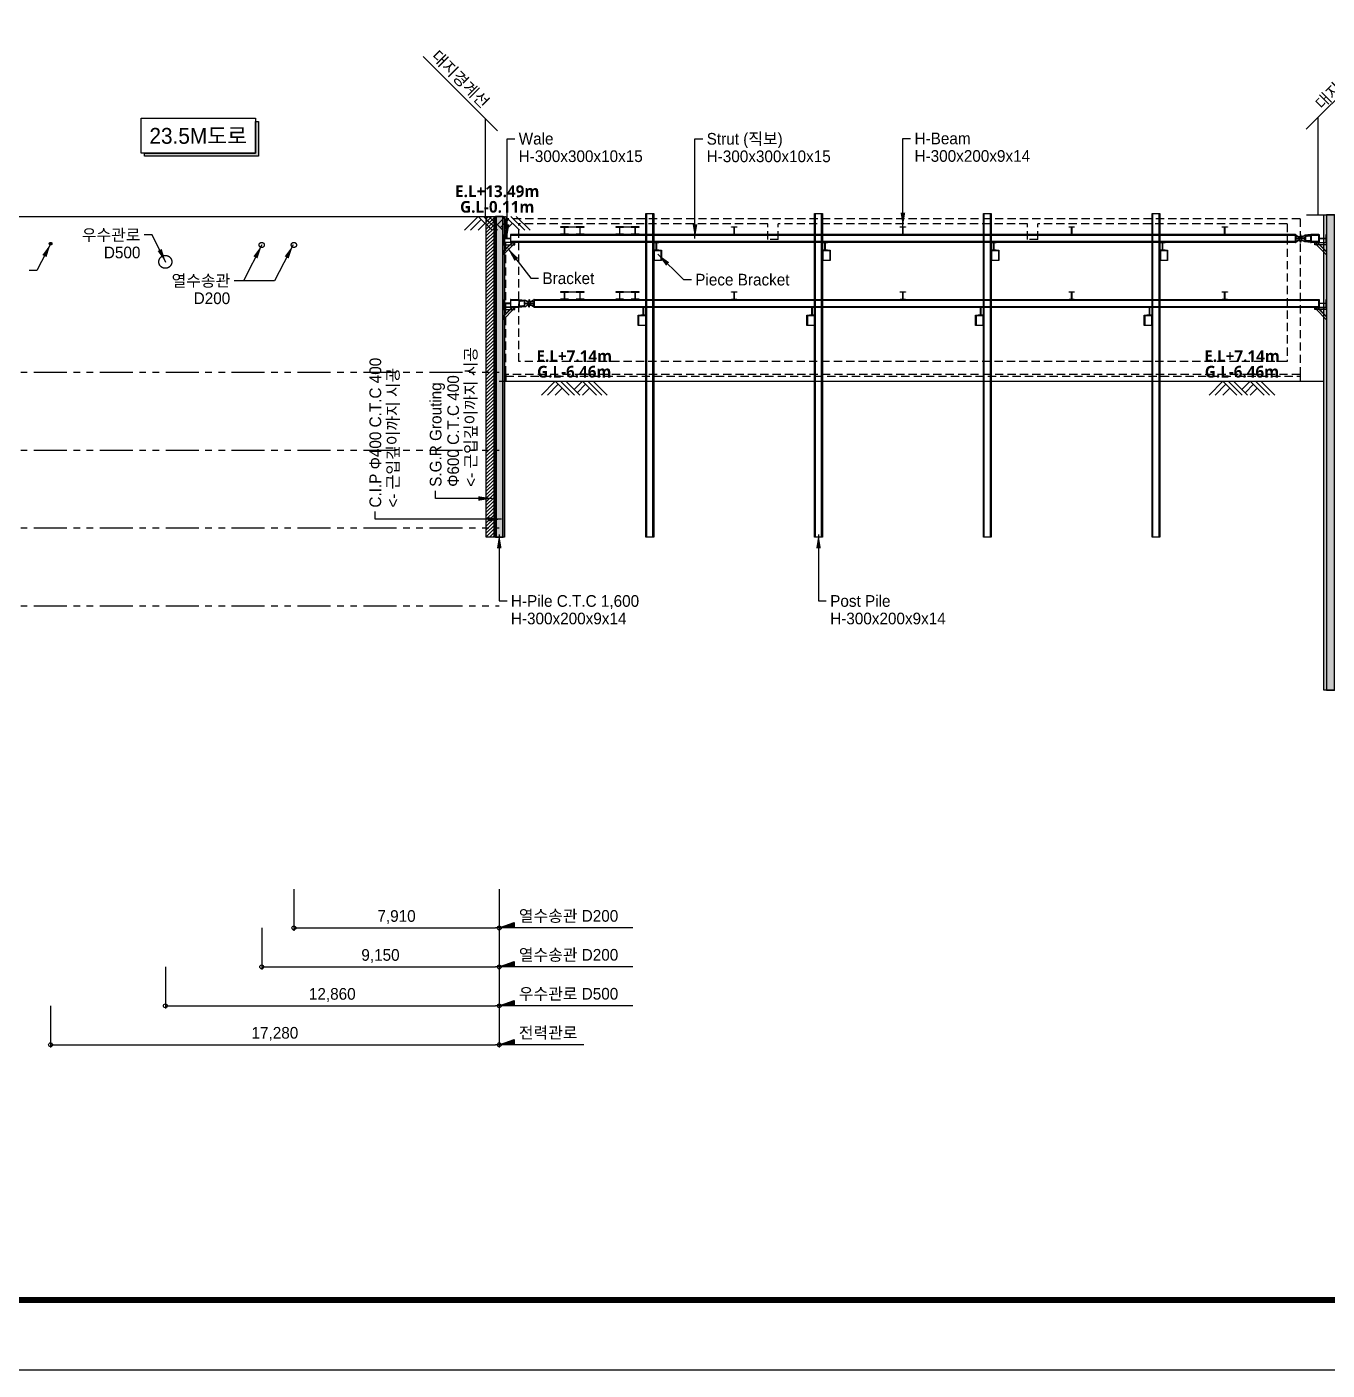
# Model space of a CAD drawing. Header units: millimetres. Extents: x 1073475 to 2890243, y -1340830 to -367733.
# Drawn here: x 2114618 to 2164710, y -456833 to -405093 of the extents above; entities that cross this region are included whole.
import ezdxf
from ezdxf.enums import TextEntityAlignment as Align
from ezdxf.xclip import XClip

# ---------------------------------------------------------------- set-up
doc = ezdxf.new("R2010")
doc.units = ezdxf.units.MM
doc.header["$LTSCALE"] = 50
doc.header["$XCLIPFRAME"] = 2
doc.header["$PDMODE"] = 3
doc.header["$PDSIZE"] = 100
doc.linetypes.add('HIDDEN', pattern=[9.525, 6.35, -3.175])
doc.linetypes.add('PHANTOM', pattern=[63.5, 31.75, -6.35, 6.35, -6.35, 6.35, -6.35])
doc.layers.get('Defpoints').update_dxf_attribs({"color": 151})
for name, color, linetype in [('1', 1, 'Continuous'), ('11', 11, 'Continuous'), ('ANGLE', 1, 'Continuous'), ('C-DIM', 7, 'Continuous'), ('CIP', 1, 'Continuous'), ('H-BEAM', 5, 'Continuous'), ('H-BEAM-상부', 173, 'Continuous'), ('LW-소공', 8, 'Continuous'), ('PIECE BRACKET', 1, 'Continuous'), ('PILE', 3, 'Continuous'), ('POST PILE', 6, 'Continuous'), ('POST PILE-1', 4, 'Continuous'), ('SITE', 7, 'PHANTOM'), ('STRUT', 3, 'Continuous'), ('TEX', 3, 'Continuous'), ('TEXT', 3, 'Continuous'), ('WALE-1', 3, 'Continuous'), ('건축', 233, 'HIDDEN'), ('대지경계선', 6, 'PHANTOM'), ('유압JACK', 2, 'Continuous'), ('주상도0', 222, 'Continuous'), ('현황', 9, 'Continuous')]:
    doc.layers.add(name, color=color, linetype=linetype)
doc.styles.add('$0$돋움', font='')
doc.styles.add('RXHG', font='arial.ttf')
doc.styles.add('돋움', font='')
doc.styles.add('맑은고딕', font='malgunbd.ttf')
doc.styles.get('$0$돋움').set_extended_font_data('Dotum')
doc.styles.get('돋움').set_extended_font_data('Dotum')
doc.dimstyles.new('SAM-200-지시선', dxfattribs={"dimscale": 0.1, "dimtxt": 300, "dimasz": 360, "dimexe": 70, "dimexo": 0, "dimgap": 100, "dimtad": 1, "dimdec": 0, "dimzin": 0, "dimdsep": 46, "dimlunit": 6, "dimtxsty": '돋움', "dimcen": 100, "dimclrd": 1, "dimclre": 1, "dimclrt": 256, "dimadec": 0, "dimazin": 0, "dimtfac": 1, "dimtdec": 0, "dimtix": 1, "dimtmove": 2, "dimatfit": 3, "dimfxl": 70, "dimtolj": 1, "dimtzin": 0, "dimlwd": -1, "dimlwe": -1, "dimarcsym": 0})
doc.dimstyles.new('SAM-300', dxfattribs={"dimscale": 1.5, "dimtxt": 300, "dimasz": 100, "dimexe": 70, "dimexo": 0, "dimgap": 100, "dimtad": 1, "dimdec": 0, "dimzin": 0, "dimdsep": 46, "dimlunit": 6, "dimtxsty": '돋움', "dimblk": 'ORIGIN', "dimcen": 100, "dimclrd": 1, "dimclre": 1, "dimclrt": 7, "dimadec": 0, "dimazin": 0, "dimtfac": 1, "dimtdec": 0, "dimtix": 1, "dimtmove": 2, "dimatfit": 3, "dimfxl": 70, "dimtolj": 1, "dimtzin": 0, "dimlwd": -1, "dimlwe": -1, "dimarcsym": 0})

# ---------------------------------------------------------------- blocks, each defined once
blk = doc.blocks.new('dbox')
at = {"layer": '11'}
blk.add_line((81088, 1800), (4288, 1800), dxfattribs=at)
at = {"layer": '11', "const_width": 150}
blk.add_lwpolyline([(81088, 1800), (4288, 1800), (4288, 57600), (81088, 57600)], close=True, dxfattribs=at)
at = {"layer": 'TEXT', "color": 7}
blk.add_line((84100, 0), (0, 0), dxfattribs=at)
at = {"layer": 'TEX', "color": 6, "linetype": 'Continuous', "style": 'RXHG', "width": 1}
for tag, p in [('일자', (76628, 15972)), ('축척', (76628, 13925)), ('설계번호', (76684, 12170))]:
    blk.add_attdef(tag, p, '', height=300, dxfattribs=at)
at = {"layer": 'TEX', "color": 7, "linetype": 'Continuous', "style": 'RXHG', "width": 1}
blk.add_attdef('파일명', (81840, 4453), '', height=300, rotation=90, dxfattribs=at)
at = {"layer": 'TEX', "linetype": 'Continuous', "style": 'RXHG', "width": 1}
for tag, p in [('도면명-1', (77799, 3389)), ('도면명-2', (77799, 2662))]:
    blk.add_attdef(tag, text='', height=400, dxfattribs=at).set_placement(p, align=Align.CENTER)
blk = doc.blocks.new('A$C62E05D53')
at = {"layer": '1'}
for p, q in [((-273, 0), (-628, -356)), ((84, -356), (-273, 0)), ((221, -356), (-137, 0)), ((357, -356), (0, 0)), ((429, 0), (215, -215)), ((787, -356), (429, 0)), ((923, -356), (566, 0)), ((1060, -356), (703, 0)), ((-195, -78), (-472, -356)), ((-97, -175), (-277, -356)), ((508, -78), (294, -293)), ((605, -175), (425, -356))]:
    blk.add_line(p, q, dxfattribs=at)
blk = doc.blocks.new('B-B')
at = {"layer": '건축'}
for p, q in [((-15300, 260), (-15300, 6260)), ((15300, 6260), (-15300, 6260)), ((15300, 6260), (15300, 260)), ((-14800, 760), (-14800, 6060)), ((-5200, 6060), (-14800, 6060)), ((-5200, 5460), (-5200, 6060)), ((4800, 6060), (-4800, 6060)), ((-4800, 5460), (-4800, 6060)), ((4800, 5460), (4800, 6060)), ((14800, 6060), (5200, 6060)), ((5200, 5460), (5200, 6060)), ((14800, 6060), (14800, 760)), ((-4800, 5460), (-5200, 5460)), ((5200, 5460), (4800, 5460)), ((14800, 760), (-14800, 760)), ((-15300, 260), (-15300, 0)), ((15300, 260), (-15300, 260)), ((-15300, 200), (15300, 200)), ((-15300, 0), (15300, 0)), ((15300, 260), (15300, 0))]:
    blk.add_line(p, q, dxfattribs=at)
blk = doc.blocks.new('A$C26452653')
at = {"layer": '유압JACK'}
for p, q in [((0, 600), (0, 587)), ((0, 600), (300, 600)), ((300, 600), (0, 600)), ((5, 582), (62, 582)), ((5, 582), (150, 582)), ((5, 582), (125, 582)), ((9, 582), (82, 471)), ((83, 450), (77, 568)), ((295, 582), (139, 582)), ((142, 479), (140, 567)), ((158, 479), (160, 567)), ((295, 582), (175, 582)), ((217, 450), (223, 568)), ((291, 582), (218, 471)), ((295, 582), (238, 582)), ((300, 600), (300, 587)), ((0, 13), (26, 234)), ((0, 13), (0, 0)), ((0, 0), (300, 0)), ((5, 18), (25, 18)), ((17, 413), (64, 417)), ((17, 393), (64, 389)), ((40, 33), (40, 244)), ((77, 363), (54, 296)), ((56, 21), (56, 199)), ((56, 168), (60, 168)), ((56, 153), (60, 153)), ((56, 63), (60, 63)), ((56, 48), (60, 48)), ((70, 311), (57, 299)), ((59, 18), (241, 18)), ((60, 168), (60, 153)), ((60, 48), (60, 63)), ((77, 434), (77, 432)), ((77, 432), (77, 372)), ((77, 374), (77, 372)), ((77, 373), (77, 372)), ((133, 368), (77, 368)), ((77, 368), (77, 327)), ((150, 438), (81, 438)), ((150, 368), (81, 368)), ((150, 444), (89, 444)), ((92, 226), (92, 221)), ((92, 226), (207, 226)), ((92, 221), (207, 221)), ((95, 444), (95, 438)), ((95, 444), (205, 444)), ((95, 438), (205, 438)), ((98, 444), (98, 438)), ((98, 234), (98, 226)), ((98, 226), (197, 226)), ((101, 235), (101, 226)), ((102, 226), (102, 221)), ((103, 226), (103, 221)), ((103, 221), (195, 221)), ((103, 218), (103, 213)), ((103, 218), (195, 218)), ((103, 213), (197, 213)), ((105, 221), (105, 218)), ((133, 368), (222, 368)), ((141, 247), (141, 360)), ((141, 341), (159, 341)), ((141, 259), (159, 259)), ((150, 444), (211, 444)), ((150, 438), (218, 438)), ((150, 368), (218, 368)), ((159, 247), (159, 360)), ((195, 221), (197, 221)), ((195, 221), (195, 218)), ((195, 218), (197, 218)), ((197, 226), (197, 221)), ((197, 226), (197, 221)), ((197, 226), (197, 221)), ((197, 226), (202, 226)), ((197, 218), (197, 213)), ((199, 235), (199, 226)), ((202, 444), (202, 438)), ((202, 234), (202, 226)), ((205, 444), (205, 438)), ((207, 226), (207, 221)), ((222, 434), (222, 432)), ((222, 432), (222, 372)), ((222, 374), (222, 372)), ((222, 373), (222, 372)), ((222, 368), (222, 327)), ((222, 363), (246, 296)), ((230, 311), (243, 299)), ((282, 413), (236, 417)), ((282, 393), (236, 389)), ((240, 168), (240, 153)), ((244, 168), (240, 168)), ((244, 153), (240, 153)), ((244, 63), (240, 63)), ((240, 48), (240, 63)), ((244, 48), (240, 48)), ((244, 21), (244, 199)), ((260, 33), (260, 244)), ((300, 13), (274, 234)), ((295, 18), (275, 18)), ((300, 13), (300, 0))]:
    blk.add_line(p, q, dxfattribs=at)
for centre, radius, start, end in [((5, 587), 5, 180, 270), ((62, 567), 15, 3, 90), ((125, 567), 15, 1.2674, 90), ((175, 567), 15, 90, 178.7326), ((238, 567), 15, 90, 177), ((295, 587), 5, 270, 0), ((5, 13), 5, 90, 180), ((17, 403), 10, 90, 270), ((25, 33), 15, 270, 0), ((135, 221), 110, 135, 172.9969), ((150, 236), 110, 135.3602, 180), ((81, 199), 25, 119.7623, 180), ((59, 21), 3, 180, 270), ((62, 432), 15, 274.7636, 0), ((62, 374), 15, 0, 85.2364), ((150, 79), 164, 90, 119.7623), ((57, 327), 20, 315.3602, 0), ((81, 434), 4, 90, 180), ((81, 372), 4, 180, 270), ((89, 450), 6, 183, 270), ((132, 479), 10, 270, 1.2674), ((133, 360), 7.5, 0, 90), ((150, 403), 15, 90, 270), ((136, 247), 5, 274.7518, 0), ((150, 403), 10, 90, 270), ((150, 403), 15, 270, 90), ((150, 403), 10, 270, 90), ((150, 79), 164, 60.2377, 90), ((168, 479), 10, 178.7326, 270), ((166, 360), 7.5, 90, 180), ((164, 247), 5, 180, 265.2482), ((211, 450), 6, 270, 357), ((218, 434), 4, 0, 90), ((218, 372), 4, 270, 0), ((237, 432), 15, 180, 265.2364), ((237, 374), 15, 94.7636, 180), ((242, 327), 20, 180, 224.6398), ((150, 236), 110, 0, 44.6398), ((219, 199), 25, 0, 60.2377), ((241, 21), 3, 270, 0), ((165, 221), 110, 7.0031, 45), ((275, 33), 15, 180, 270), ((282, 403), 10, 270, 90), ((295, 13), 5, 0, 90)]:
    blk.add_arc(centre, radius, start, end, dxfattribs=at)
blk = doc.blocks.new('A$C52A661DD')
at = {"layer": 'ANGLE'}
for p, q in [((-450, -10), (0, -10)), ((-361, -7), (0, -368))]:
    blk.add_line(p, q, dxfattribs=at)
for points in [[(-450, 0), (0, 0), (0, -90), (-450, -90)], [(-354, 0), (0, -354), (0, -481), (-417, -64)]]:
    blk.add_lwpolyline(points, close=True, dxfattribs=at)
blk = doc.blocks.new('12121212')
at = {"layer": 'Defpoints', "ltscale": 0.2}
for p, q in [((-150, 0), (150, 0)), ((-150, -300), (150, -300))]:
    blk.add_line(p, q, dxfattribs=at)
at = {"layer": 'STRUT'}
for points in [[(-450, 0), (-450, -15), (-325, -15, -0.414214), (-305, -35), (-305, -265, -0.414214), (-325, -285), (-450, -285), (-450, -300), (-150, -300), (-150, -285), (-275, -285, -0.414214), (-295, -265), (-295, -35, -0.414214), (-275, -15), (-150, -15), (-150, 0)], [(150, 0), (150, -15), (275, -15, -0.414214), (295, -35), (295, -265, -0.414214), (275, -285), (150, -285), (150, -300), (450, -300), (450, -285), (325, -285, -0.414214), (305, -265), (305, -35, -0.414214), (325, -15), (450, -15), (450, 0)]]:
    blk.add_lwpolyline(points, format="xyb", close=True, dxfattribs=at)
blk = doc.blocks.new('A$C434C2950')
at = {"layer": 'PIECE BRACKET'}
for p, q in [((0, -14), (300, -14)), ((20, -14), (20, -400)), ((280, -14), (280, -400))]:
    blk.add_line(p, q, dxfattribs=at)
blk.add_lwpolyline([(0, 0), (300, 0), (300, -400), (0, -400)], close=True, dxfattribs=at)
blk = doc.blocks.new('_Origin')
at = {"color": 0, "linetype": 'ByBlock', "lineweight": -2}
blk.add_line((0, 0), (-1, 0), dxfattribs=at)
blk.add_circle((0, 0), 0.5, dxfattribs=at)
blk = doc.blocks.new('*D194')
at = {"layer": 'C-DIM', "color": 1, "transparency": 16777216}
for p, q in [((2124905, -438301), (2124905, -439906)), ((2132816, -438301), (2132816, -439906)), ((2125055, -439801), (2132666, -439801))]:
    blk.add_line(p, q, dxfattribs=at)
at = {"layer": 'Defpoints', "color": 0, "transparency": 16777216}
for p in [(2124905, -438301), (2132816, -438301), (2132816, -439801)]:
    blk.add_point(p, dxfattribs=at)
at = {"layer": 'C-DIM', "color": 1, "transparency": 16777216, "xscale": 150, "yscale": 150, "zscale": 150, "rotation": 180}
blk.add_blockref('_Origin', (2124905, -439801), dxfattribs=at)
at = {"layer": 'C-DIM', "color": 1, "transparency": 16777216, "xscale": 150, "yscale": 150, "zscale": 150}
blk.add_blockref('_Origin', (2132816, -439801), dxfattribs=at)
at = {"layer": 'C-DIM', "color": 7, "transparency": 16777216, "insert": (2128860, -439382), "char_height": 450, "attachment_point": 5, "style": '돋움'}
blk.add_mtext('\\A1;7,910', dxfattribs=at)
blk = doc.blocks.new('*D195')
at = {"layer": 'C-DIM', "color": 1, "transparency": 16777216}
for p, q in [((2123666, -439801), (2123666, -441406)), ((2132816, -439801), (2132816, -441406)), ((2123816, -441301), (2132666, -441301))]:
    blk.add_line(p, q, dxfattribs=at)
at = {"layer": 'Defpoints', "color": 0, "transparency": 16777216}
for p in [(2123666, -439801), (2132816, -439801), (2132816, -441301)]:
    blk.add_point(p, dxfattribs=at)
at = {"layer": 'C-DIM', "color": 1, "transparency": 16777216, "xscale": 150, "yscale": 150, "zscale": 150, "rotation": 180}
blk.add_blockref('_Origin', (2123666, -441301), dxfattribs=at)
at = {"layer": 'C-DIM', "color": 1, "transparency": 16777216, "xscale": 150, "yscale": 150, "zscale": 150}
blk.add_blockref('_Origin', (2132816, -441301), dxfattribs=at)
at = {"layer": 'C-DIM', "color": 7, "transparency": 16777216, "insert": (2128241, -440882), "char_height": 450, "attachment_point": 5, "style": '돋움'}
blk.add_mtext('\\A1;9,150', dxfattribs=at)
blk = doc.blocks.new('*D196')
at = {"layer": 'C-DIM', "color": 1, "transparency": 16777216}
for p, q in [((2119953, -441301), (2119953, -442906)), ((2132816, -441301), (2132816, -442906)), ((2120103, -442801), (2132666, -442801))]:
    blk.add_line(p, q, dxfattribs=at)
at = {"layer": 'Defpoints', "color": 0, "transparency": 16777216}
for p in [(2119953, -441301), (2132816, -441301), (2132816, -442801)]:
    blk.add_point(p, dxfattribs=at)
at = {"layer": 'C-DIM', "color": 1, "transparency": 16777216, "xscale": 150, "yscale": 150, "zscale": 150, "rotation": 180}
blk.add_blockref('_Origin', (2119953, -442801), dxfattribs=at)
at = {"layer": 'C-DIM', "color": 1, "transparency": 16777216, "xscale": 150, "yscale": 150, "zscale": 150}
blk.add_blockref('_Origin', (2132816, -442801), dxfattribs=at)
at = {"layer": 'C-DIM', "color": 7, "transparency": 16777216, "insert": (2126384, -442382), "char_height": 450, "attachment_point": 5, "style": '돋움'}
blk.add_mtext('\\A1;12,860', dxfattribs=at)
blk = doc.blocks.new('*D197')
at = {"layer": 'C-DIM', "color": 1, "transparency": 16777216}
for p, q in [((2115532, -442801), (2115532, -444406)), ((2132816, -442801), (2132816, -444406)), ((2115682, -444301), (2132666, -444301))]:
    blk.add_line(p, q, dxfattribs=at)
at = {"layer": 'Defpoints', "color": 0, "transparency": 16777216}
for p in [(2115532, -442801), (2132816, -442801), (2132816, -444301)]:
    blk.add_point(p, dxfattribs=at)
at = {"layer": 'C-DIM', "color": 1, "transparency": 16777216, "xscale": 150, "yscale": 150, "zscale": 150, "rotation": 180}
blk.add_blockref('_Origin', (2115532, -444301), dxfattribs=at)
at = {"layer": 'C-DIM', "color": 1, "transparency": 16777216, "xscale": 150, "yscale": 150, "zscale": 150}
blk.add_blockref('_Origin', (2132816, -444301), dxfattribs=at)
at = {"layer": 'C-DIM', "color": 7, "transparency": 16777216, "insert": (2124174, -443882), "char_height": 450, "attachment_point": 5, "style": '돋움'}
blk.add_mtext('\\A1;17,280', dxfattribs=at)
blk = doc.blocks.new('A$C48D97D8C')
at = {"layer": 'CIP'}
h = blk.add_hatch(dxfattribs=at)
h.set_pattern_fill('AR-CONC', color=256, scale=2.222222, style=0)
h.set_pattern_definition([(50, (-1589098.1, 235348.47), (404.85482, -35.42019), [42.33333, -465.66667]), (355, (-1589098.1, 235348.47), (-78.31739, 424.57032), [33.86667, -372.53333]), (100.451, (-1589064.36, 235345.5), (326.53889, 389.148195), [35.97778, -395.75556]), (46.1842, (-1589098.1, 235461.36), (602.39787, -93.4274), [63.5, -698.5]), (96.6356, (-1589047.9, 235453.57), (527.56497, 549.83457), [53.96667, -593.63333]), (351.184, (-1589098.1, 235461.36), (527.5658, 549.8336), [50.8, -558.8]), (21, (-1589041.65, 235433.13), (336.921955, -227.25671), [42.33333, -465.66667]), (326, (-1589041.65, 235433.13), (137.33784, 409.30659), [33.86667, -372.53333]), (71.4514, (-1589013.57, 235414.2), (474.25887, 182.050795), [35.97778, -395.75556]), (37.5, (-1589098.1, 235348.47), (6.863563, 187.900086), [0, -368.017778, 0, -378.177778, 0, -373.944444]), (7.5, (-1589098.1, 235348.47), (148.48814, 222.6235), [0, -215.617778, 0, -359.55111, 0, -142.522222]), (327.5, (-1589223.97, 235348.47), (301.312434, -12.730542), [0, -141.11111, 0, -440.266667, 0, -584.2]), (317.5, (-1589280.4, 235348.47), (329.17596, 56.503313), [0, -183.444444, 0, -292.38222, 0, -414.866667])])
h.paths.add_polyline_path([(-2060, 13492), (-1560, 13492), (-1560, -4818), (-2060, -4818)])
at = {"layer": 'CIP', "elevation": 0}
blk.add_lwpolyline([(-2060, 13492), (-1560, 13492), (-1560, -4818), (-2060, -4818)], close=True, dxfattribs=at)
at = {"layer": 'PILE', "elevation": 0}
blk.add_lwpolyline([(-1960, -4818), (-1660, -4818), (-1660, 13492), (-1960, 13492), (-1960, -4818)], dxfattribs=at)

msp = doc.modelspace()

# ---------------------------------------------------------------- hatches: boundary and pattern name
at = {"layer": 'C-DIM'}
for points in [[(2133387.4, -439593.9), (2132815.9, -439800.9), (2133387.4, -439800.9)], [(2133387.4, -441093.9), (2132815.9, -441300.9), (2133387.4, -441300.9)], [(2133387.4, -442593.9), (2132815.9, -442800.9), (2133387.4, -442800.9)], [(2133387.4, -444093.9), (2132815.9, -444300.9), (2133387.4, -444300.9)]]:
    msp.add_hatch(color=1, dxfattribs=at).paths.add_polyline_path(points)
at = {"layer": 'CIP'}
h = msp.add_hatch(dxfattribs=at)
h.set_pattern_fill('AR-CONC', color=256, scale=2, style=0)
h.set_pattern_definition([(50, (2132615.9, -426483.55), (364.3693, -31.878), [38.1, -419.1]), (355, (2132615.9, -426483.55), (-70.486, 382.113), [30.48, -335.28]), (100.451, (2132646.28, -426486.2), (293.885, 350.233), [32.38, -356.18]), (46.1842, (2132615.9, -426381.95), (542.158, -84.085), [57.15, -628.65]), (96.6356, (2132661.1, -426388.95), (474.808, 494.851), [48.57, -534.27]), (351.184, (2132615.9, -426381.95), (474.81, 494.85), [45.72, -502.92]), (21, (2132666.7, -426407.35), (303.23, -204.531), [38.1, -419.1]), (326, (2132666.7, -426407.35), (123.604, 368.376), [30.48, -335.28]), (71.4514, (2132691.98, -426424.4), (426.833, 163.846), [32.38, -356.18]), (37.5, (2132615.91, -426483.55), (6.1772, 169.1101), [0, -331.216, 0, -340.36, 0, -336.55]), (7.5, (2132615.91, -426483.55), (133.6393, 200.3611), [0, -194.056, 0, -323.596, 0, -128.27]), (327.5, (2132502.63, -426483.55), (271.1812, -11.4575), [0, -127, 0, -396.24, 0, -525.78]), (317.5, (2132451.83, -426483.55), (296.2584, 50.853), [0, -165.1, 0, -263.144, 0, -373.38])])
h.paths.add_polyline_path([(2132615.9, -412393.5), (2133015.9, -412393.5), (2133015.9, -424743.5), (2132615.9, -424743.5)])
at = {"layer": 'LW-소공'}
h = msp.add_hatch(dxfattribs=at)
h.set_pattern_fill('ANSI31', color=256, scale=30, style=0)
h.set_pattern_definition([(45, (2132315.91, -426483.55), (-67.3519, 67.3519), [])])
h.paths.add_polyline_path([(2132315.9, -412393.5), (2132615.9, -412393.5), (2132615.9, -424743.5), (2132315.9, -424743.5)])
at = {"layer": '현황'}
msp.add_hatch(color=256, dxfattribs=at).paths.add_polyline_path([(2119145.2, -409954), (2123421, -409954), (2123421, -408735.6), (2123543.5, -408735.6), (2123543.5, -410076.5), (2119145.2, -410076.5)])

# ---------------------------------------------------------------- linework, layer by layer
at = {"ltscale": 0.2}
for p, q in [((2163915.9, -412333.5), (2172415.9, -412333.5)), ((2111108.6, -412393.5), (2132815.9, -412393.5)), ((2132815.9, -418743.5), (2164588.6, -418743.5))]:
    msp.add_line(p, q, dxfattribs=at)
at = {"layer": 'C-DIM', "color": 1}
for points in [[(2137959, -439800.9), (2132815.9, -439800.9), (2133387.4, -439593.9), (2133387.4, -439800.9)], [(2137959, -441300.9), (2132815.9, -441300.9), (2133387.4, -441093.9), (2133387.4, -441300.9)], [(2137959, -442800.9), (2132815.9, -442800.9), (2133387.4, -442593.9), (2133387.4, -442800.9)], [(2136081.1, -444300.9), (2132815.9, -444300.9), (2133387.4, -444093.9), (2133387.4, -444300.9)]]:
    msp.add_lwpolyline(points, dxfattribs=at)
at = {"layer": 'CIP'}
msp.add_lwpolyline([(2132615.9, -412393.5), (2133015.9, -412393.5), (2133015.9, -424743.5), (2132615.9, -424743.5)], close=True, dxfattribs=at)
at = {"layer": 'H-BEAM'}
for points in [[(2138765.9, -413693.5), (2138765.9, -413679.5), (2138841.4, -413679.5, 0.4142136), (2138861.4, -413659.5), (2138861.4, -413427.5, 0.4142136), (2138841.4, -413407.5), (2138765.9, -413407.5), (2138765.9, -413393.5), (2138965.9, -413393.5), (2138965.9, -413407.5), (2138890.4, -413407.5, 0.4142136), (2138870.4, -413427.5), (2138870.4, -413659.5, 0.4142136), (2138890.4, -413679.5), (2138965.9, -413679.5), (2138965.9, -413693.5)], [(2145265.9, -413693.5), (2145265.9, -413679.5), (2145341.4, -413679.5, 0.4142136), (2145361.4, -413659.5), (2145361.4, -413427.5, 0.4142136), (2145341.4, -413407.5), (2145265.9, -413407.5), (2145265.9, -413393.5), (2145465.9, -413393.5), (2145465.9, -413407.5), (2145390.4, -413407.5, 0.4142136), (2145370.4, -413427.5), (2145370.4, -413659.5, 0.4142136), (2145390.4, -413679.5), (2145465.9, -413679.5), (2145465.9, -413693.5)], [(2151765.9, -413693.5), (2151765.9, -413679.5), (2151841.4, -413679.5, 0.4142136), (2151861.4, -413659.5), (2151861.4, -413427.5, 0.4142136), (2151841.4, -413407.5), (2151765.9, -413407.5), (2151765.9, -413393.5), (2151965.9, -413393.5), (2151965.9, -413407.5), (2151890.4, -413407.5, 0.4142136), (2151870.4, -413427.5), (2151870.4, -413659.5, 0.4142136), (2151890.4, -413679.5), (2151965.9, -413679.5), (2151965.9, -413693.5)], [(2158265.9, -413693.5), (2158265.9, -413679.5), (2158341.4, -413679.5, 0.4142136), (2158361.4, -413659.5), (2158361.4, -413427.5, 0.4142136), (2158341.4, -413407.5), (2158265.9, -413407.5), (2158265.9, -413393.5), (2158465.9, -413393.5), (2158465.9, -413407.5), (2158390.4, -413407.5, 0.4142136), (2158370.4, -413427.5), (2158370.4, -413659.5, 0.4142136), (2158390.4, -413679.5), (2158465.9, -413679.5), (2158465.9, -413693.5)], [(2138265.9, -416193.5), (2138265.9, -416179.5), (2138341.4, -416179.5, 0.4142136), (2138361.4, -416159.5), (2138361.4, -415927.5, 0.4142136), (2138341.4, -415907.5), (2138265.9, -415907.5), (2138265.9, -415893.5), (2138465.9, -415893.5), (2138465.9, -415907.5), (2138390.4, -415907.5, 0.4142136), (2138370.4, -415927.5), (2138370.4, -416159.5, 0.4142136), (2138390.4, -416179.5), (2138465.9, -416179.5), (2138465.9, -416193.5)], [(2144765.9, -416193.5), (2144765.9, -416179.5), (2144841.4, -416179.5, 0.4142136), (2144861.4, -416159.5), (2144861.4, -415927.5, 0.4142136), (2144841.4, -415907.5), (2144765.9, -415907.5), (2144765.9, -415893.5), (2144965.9, -415893.5), (2144965.9, -415907.5), (2144890.4, -415907.5, 0.4142136), (2144870.4, -415927.5), (2144870.4, -416159.5, 0.4142136), (2144890.4, -416179.5), (2144965.9, -416179.5), (2144965.9, -416193.5)], [(2151265.9, -416193.5), (2151265.9, -416179.5), (2151341.4, -416179.5, 0.4142136), (2151361.4, -416159.5), (2151361.4, -415927.5, 0.4142136), (2151341.4, -415907.5), (2151265.9, -415907.5), (2151265.9, -415893.5), (2151465.9, -415893.5), (2151465.9, -415907.5), (2151390.4, -415907.5, 0.4142136), (2151370.4, -415927.5), (2151370.4, -416159.5, 0.4142136), (2151390.4, -416179.5), (2151465.9, -416179.5), (2151465.9, -416193.5)], [(2157765.9, -416193.5), (2157765.9, -416179.5), (2157841.4, -416179.5, 0.4142136), (2157861.4, -416159.5), (2157861.4, -415927.5, 0.4142136), (2157841.4, -415907.5), (2157765.9, -415907.5), (2157765.9, -415893.5), (2157965.9, -415893.5), (2157965.9, -415907.5), (2157890.4, -415907.5, 0.4142136), (2157870.4, -415927.5), (2157870.4, -416159.5, 0.4142136), (2157890.4, -416179.5), (2157965.9, -416179.5), (2157965.9, -416193.5)]]:
    msp.add_lwpolyline(points, format="xyb", close=True, dxfattribs=at)
at = {"layer": 'H-BEAM-상부'}
for points in [[(2141765.9, -413093.5), (2141765.9, -413079.5), (2141841.4, -413079.5, 0.4142136), (2141861.4, -413059.5), (2141861.4, -412827.5, 0.4142136), (2141841.4, -412807.5), (2141765.9, -412807.5), (2141765.9, -412793.5), (2141965.9, -412793.5), (2141965.9, -412807.5), (2141890.4, -412807.5, 0.4142136), (2141870.4, -412827.5), (2141870.4, -413059.5, 0.4142136), (2141890.4, -413079.5), (2141965.9, -413079.5), (2141965.9, -413093.5)], [(2148265.9, -413093.5), (2148265.9, -413079.5), (2148341.4, -413079.5, 0.4142136), (2148361.4, -413059.5), (2148361.4, -412827.5, 0.4142136), (2148341.4, -412807.5), (2148265.9, -412807.5), (2148265.9, -412793.5), (2148465.9, -412793.5), (2148465.9, -412807.5), (2148390.4, -412807.5, 0.4142136), (2148370.4, -412827.5), (2148370.4, -413059.5, 0.4142136), (2148390.4, -413079.5), (2148465.9, -413079.5), (2148465.9, -413093.5)], [(2154765.9, -413093.5), (2154765.9, -413079.5), (2154841.4, -413079.5, 0.4142136), (2154861.4, -413059.5), (2154861.4, -412827.5, 0.4142136), (2154841.4, -412807.5), (2154765.9, -412807.5), (2154765.9, -412793.5), (2154965.9, -412793.5), (2154965.9, -412807.5), (2154890.4, -412807.5, 0.4142136), (2154870.4, -412827.5), (2154870.4, -413059.5, 0.4142136), (2154890.4, -413079.5), (2154965.9, -413079.5), (2154965.9, -413093.5)], [(2160665.9, -413093.5), (2160665.9, -413079.5), (2160741.4, -413079.5, 0.4142136), (2160761.4, -413059.5), (2160761.4, -412827.5, 0.4142136), (2160741.4, -412807.5), (2160665.9, -412807.5), (2160665.9, -412793.5), (2160865.9, -412793.5), (2160865.9, -412807.5), (2160790.4, -412807.5, 0.4142136), (2160770.4, -412827.5), (2160770.4, -413059.5, 0.4142136), (2160790.4, -413079.5), (2160865.9, -413079.5), (2160865.9, -413093.5)], [(2141765.9, -415593.5), (2141765.9, -415579.5), (2141841.4, -415579.5, 0.4142136), (2141861.4, -415559.5), (2141861.4, -415327.5, 0.4142136), (2141841.4, -415307.5), (2141765.9, -415307.5), (2141765.9, -415293.5), (2141965.9, -415293.5), (2141965.9, -415307.5), (2141890.4, -415307.5, 0.4142136), (2141870.4, -415327.5), (2141870.4, -415559.5, 0.4142136), (2141890.4, -415579.5), (2141965.9, -415579.5), (2141965.9, -415593.5)], [(2148265.9, -415593.5), (2148265.9, -415579.5), (2148341.4, -415579.5, 0.4142136), (2148361.4, -415559.5), (2148361.4, -415327.5, 0.4142136), (2148341.4, -415307.5), (2148265.9, -415307.5), (2148265.9, -415293.5), (2148465.9, -415293.5), (2148465.9, -415307.5), (2148390.4, -415307.5, 0.4142136), (2148370.4, -415327.5), (2148370.4, -415559.5, 0.4142136), (2148390.4, -415579.5), (2148465.9, -415579.5), (2148465.9, -415593.5)], [(2154765.9, -415593.5), (2154765.9, -415579.5), (2154841.4, -415579.5, 0.4142136), (2154861.4, -415559.5), (2154861.4, -415327.5, 0.4142136), (2154841.4, -415307.5), (2154765.9, -415307.5), (2154765.9, -415293.5), (2154965.9, -415293.5), (2154965.9, -415307.5), (2154890.4, -415307.5, 0.4142136), (2154870.4, -415327.5), (2154870.4, -415559.5, 0.4142136), (2154890.4, -415579.5), (2154965.9, -415579.5), (2154965.9, -415593.5)], [(2160665.9, -415593.5), (2160665.9, -415579.5), (2160741.4, -415579.5, 0.4142136), (2160761.4, -415559.5), (2160761.4, -415327.5, 0.4142136), (2160741.4, -415307.5), (2160665.9, -415307.5), (2160665.9, -415293.5), (2160865.9, -415293.5), (2160865.9, -415307.5), (2160790.4, -415307.5, 0.4142136), (2160770.4, -415327.5), (2160770.4, -415559.5, 0.4142136), (2160790.4, -415579.5), (2160865.9, -415579.5), (2160865.9, -415593.5)]]:
    msp.add_lwpolyline(points, format="xyb", close=True, dxfattribs=at)
at = {"layer": 'LW-소공'}
msp.add_lwpolyline([(2132315.9, -412393.5), (2132615.9, -412393.5), (2132615.9, -424743.5), (2132315.9, -424743.5)], close=True, dxfattribs=at)
at = {"layer": 'PILE', "color": 1}
for p, q in [((2132695.9, -412393.5), (2132695.9, -424743.5)), ((2132935.9, -412393.5), (2132935.9, -424743.5))]:
    msp.add_line(p, q, dxfattribs=at)
at = {"layer": 'PILE'}
msp.add_lwpolyline([(2132665.9, -424743.5), (2132965.9, -424743.5), (2132965.9, -412393.5), (2132665.9, -412393.5), (2132665.9, -424743.5)], dxfattribs=at)
at = {"layer": 'POST PILE', "color": 1}
for p, q in [((2138495.9, -424743.5), (2138495.9, -412283.5)), ((2138735.9, -424743.5), (2138735.9, -412283.5)), ((2144995.9, -424743.5), (2144995.9, -412283.5)), ((2145235.9, -424743.5), (2145235.9, -412283.5)), ((2151495.9, -424743.5), (2151495.9, -412283.5)), ((2151735.9, -424743.5), (2151735.9, -412283.5)), ((2157995.9, -424743.5), (2157995.9, -412283.5)), ((2158235.9, -424743.5), (2158235.9, -412283.5))]:
    msp.add_line(p, q, dxfattribs=at)
at = {"layer": 'POST PILE-1'}
for points in [[(2138465.9, -424743.5), (2138465.9, -412283.5), (2138765.9, -412283.5), (2138765.9, -424743.5), (2138465.9, -424743.5)], [(2144965.9, -424743.5), (2144965.9, -412283.5), (2145265.9, -412283.5), (2145265.9, -424743.5), (2144965.9, -424743.5)], [(2151465.9, -424743.5), (2151465.9, -412283.5), (2151765.9, -412283.5), (2151765.9, -424743.5), (2151465.9, -424743.5)], [(2157965.9, -424743.5), (2157965.9, -412283.5), (2158265.9, -412283.5), (2158265.9, -424743.5), (2157965.9, -424743.5)]]:
    msp.add_lwpolyline(points, dxfattribs=at)
at = {"layer": 'SITE'}
for centre, radius in [((2115532.3, -413443.5), 50), ((2123665.6, -413493.5), 100), ((2124904.6, -413493.5), 100), ((2119952.6, -414143.5), 250)]:
    msp.add_circle(centre, radius, dxfattribs=at)
at = {"layer": 'STRUT'}
for p, q in [((2163488.6, -413093.5), (2133265.9, -413093.5)), ((2163488.6, -413393.5), (2133265.9, -413393.5)), ((2164388.6, -413093.5), (2164088.6, -413093.5)), ((2164388.6, -413393.5), (2164088.6, -413393.5)), ((2133265.9, -415593.5), (2133565.9, -415593.5)), ((2133265.9, -415893.5), (2133565.9, -415893.5)), ((2134165.9, -415593.5), (2164388.6, -415593.5)), ((2134165.9, -415893.5), (2164388.6, -415893.5))]:
    msp.add_line(p, q, dxfattribs=at)
at = {"layer": 'STRUT', "color": 1}
for p, q in [((2163488.6, -413123.5), (2133265.9, -413123.5)), ((2163488.6, -413363.5), (2133265.9, -413363.5)), ((2164388.6, -413123.5), (2164088.6, -413123.5)), ((2164388.6, -413363.5), (2164088.6, -413363.5)), ((2133265.9, -415623.5), (2133565.9, -415623.5)), ((2133265.9, -415863.5), (2133565.9, -415863.5)), ((2134165.9, -415623.5), (2164388.6, -415623.5)), ((2134165.9, -415863.5), (2164388.6, -415863.5))]:
    msp.add_line(p, q, dxfattribs=at)
at = {"layer": 'WALE-1'}
for points in [[(2132965.9, -413393.5), (2132980.9, -413393.5), (2132980.9, -413268.5, -0.4142136), (2133000.9, -413248.5), (2133230.9, -413248.5, -0.4142136), (2133250.9, -413268.5), (2133250.9, -413393.5), (2133265.9, -413393.5), (2133265.9, -413093.5), (2133250.9, -413093.5), (2133250.9, -413218.5, -0.4142136), (2133230.9, -413238.5), (2133000.9, -413238.5, -0.4142136), (2132980.9, -413218.5), (2132980.9, -413093.5), (2132965.9, -413093.5)], [(2164688.6, -413393.5), (2164673.6, -413393.5), (2164673.6, -413268.5, 0.4142136), (2164653.6, -413248.5), (2164423.6, -413248.5, 0.4142136), (2164403.6, -413268.5), (2164403.6, -413393.5), (2164388.6, -413393.5), (2164388.6, -413093.5), (2164403.6, -413093.5), (2164403.6, -413218.5, 0.4142136), (2164423.6, -413238.5), (2164653.6, -413238.5, 0.4142136), (2164673.6, -413218.5), (2164673.6, -413093.5), (2164688.6, -413093.5)], [(2132965.9, -415893.5), (2132980.9, -415893.5), (2132980.9, -415768.5, -0.4142136), (2133000.9, -415748.5), (2133230.9, -415748.5, -0.4142136), (2133250.9, -415768.5), (2133250.9, -415893.5), (2133265.9, -415893.5), (2133265.9, -415593.5), (2133250.9, -415593.5), (2133250.9, -415718.5, -0.4142136), (2133230.9, -415738.5), (2133000.9, -415738.5, -0.4142136), (2132980.9, -415718.5), (2132980.9, -415593.5), (2132965.9, -415593.5)], [(2164688.6, -415893.5), (2164673.6, -415893.5), (2164673.6, -415768.5, 0.4142136), (2164653.6, -415748.5), (2164423.6, -415748.5, 0.4142136), (2164403.6, -415768.5), (2164403.6, -415893.5), (2164388.6, -415893.5), (2164388.6, -415593.5), (2164403.6, -415593.5), (2164403.6, -415718.5, 0.4142136), (2164423.6, -415738.5), (2164653.6, -415738.5, 0.4142136), (2164673.6, -415718.5), (2164673.6, -415593.5), (2164688.6, -415593.5)]]:
    msp.add_lwpolyline(points, format="xyb", close=True, dxfattribs=at)
at = {"layer": '대지경계선', "color": 8, "linetype": 'Continuous'}
for p, q in [((2132749.4, -409094.7), (2129887.6, -406232.9)), ((2163904.6, -409034.7), (2166766.4, -406172.9)), ((2132288.1, -412393.5), (2132288.1, -408633.4)), ((2164365.9, -412333.5), (2164365.9, -408573.4))]:
    msp.add_line(p, q, dxfattribs=at)
at = {"layer": '주상도0', "linetype": 'PHANTOM', "ltscale": 0.8}
for points in [[(2097108, -418393.5), (2132815.9, -418393.5)], [(2097108, -421393.5), (2132815.9, -421393.5)], [(2097108, -424393.5), (2132815.9, -424393.5)], [(2097108, -427393.5), (2132815.9, -427393.5)]]:
    msp.add_lwpolyline(points, dxfattribs=at)

# ---------------------------------------------------------------- block references
at = {"xscale": 1.5, "yscale": 1.5, "zscale": 1.5}
msp.add_blockref('dbox', (2082882.7, -456833.1), dxfattribs=at)
at = {"layer": 'ANGLE', "xscale": -1}
for p in [(2132965.9, -413393.5), (2132965.9, -415893.5)]:
    msp.add_blockref('A$C52A661DD', p, dxfattribs=at)
at = {"layer": 'ANGLE'}
for p in [(2164688.6, -413393.5), (2164688.6, -415893.5)]:
    msp.add_blockref('A$C52A661DD', p, dxfattribs=at)
at = {"layer": 'C-DIM', "xscale": 1.5, "yscale": 1.5, "zscale": 1.5}
for p in [(2132413.8, -412393.5), (2135382.2, -418743.5), (2161105.2, -418743.5)]:
    msp.add_blockref('A$C62E05D53', p, dxfattribs=at)
at = {"layer": 'C-DIM'}
for p in [(2135631.8, -412793.5), (2137753.2, -412793.5), (2135631.8, -415293.5), (2137753.2, -415293.5)]:
    msp.add_blockref('12121212', p, dxfattribs=at)
at = {"layer": 'CIP', "ltscale": 0.2}
ref = msp.add_blockref('A$C48D97D8C', (2166648.9, -425825.8, 0), dxfattribs=at)
XClip(ref).set_block_clipping_path([(-77333.465836457, -28307.2731901129), (28246.8212445551, 55392.7267319354)])
at = {"layer": 'PIECE BRACKET'}
for p in [(2138765.9, -413693.5), (2145265.9, -413693.5), (2151765.9, -413693.5), (2158265.9, -413693.5), (2138165.9, -416193.5), (2144665.9, -416193.5), (2151165.9, -416193.5), (2157665.9, -416193.5)]:
    msp.add_blockref('A$C434C2950', p, dxfattribs=at)
at = {"layer": '건축'}
msp.add_blockref('B-B', (2148365.9, -418743.5), dxfattribs=at)
at = {"layer": '유압JACK', "xscale": -1, "rotation": 89.99999999998624}
msp.add_blockref('A$C26452653', (2164088.6, -413093.5), dxfattribs=at)
at = {"layer": '유압JACK', "rotation": 270.0000000000138}
msp.add_blockref('A$C26452653', (2133565.9, -415593.5), dxfattribs=at)

# ---------------------------------------------------------------- texts
at = {"layer": '1', "color": 7, "style": '맑은고딕'}
for s, p in [('E.L+13.49m', (2132737.7, -411425.3)), ('G.L-0.11m', (2132737.7, -412025.3)), ('E.L+7.14m', (2135706.1, -417775.3)), ('E.L+7.14m', (2161429.1, -417775.3)), ('G.L-6.46m', (2135706.1, -418375.3)), ('G.L-6.46m', (2161429.1, -418375.3))]:
    msp.add_text(s, height=450, dxfattribs=at).set_placement(p, align=Align.MIDDLE)
at = {"layer": 'C-DIM', "color": 7, "style": '돋움'}
for s, p in [('Wale', (2133565.9, -409399)), ('Strut (직보)', (2140807.7, -409404)), ('H-Beam', (2148815.9, -409390.1)), ('H-300x300x10x15', (2133565.9, -410074)), ('H-300x300x10x15', (2140807.7, -410079)), ('H-300x200x9x14', (2148815.9, -410065.1)), ('Bracket', (2134482.1, -414775)), ('Piece Bracket', (2140367.3, -414829.3)), ('H-Pile C.T.C 1,600', (2133265.9, -427206.3)), ('Post Pile', (2145565.9, -427206.3)), ('H-300x200x9x14', (2133265.9, -427881.3)), ('H-300x200x9x14', (2145565.9, -427881.3)), ('열수송관 D200', (2133571.6, -439335.9)), ('열수송관 D200', (2133571.6, -440835.9)), ('우수관로 D500', (2133571.6, -442335.9)), ('전력관로', (2133571.6, -443835.9))]:
    msp.add_text(s, height=450, dxfattribs=at).set_placement(p, align=Align.MIDDLE_LEFT)
at = {"layer": 'C-DIM', "color": 7, "style": '$0$돋움'}
for s, p in [('우수관로', (2118993.3, -413107.3)), ('D500', (2118993.3, -413782.3)), ('열수송관', (2122452.1, -414870.6)), ('D200', (2122452.1, -415545.6))]:
    msp.add_text(s, height=450, dxfattribs=at).set_placement(p, align=Align.MIDDLE_RIGHT)
at = {"layer": 'C-DIM', "color": 7, "style": '돋움'}
for s, p in [('<- 근입깊이까지 시공', (2131716.3, -422808.6)), ('C.I.P Φ400 C.T.C 400', (2128042.9, -423608.6)), ('<- 근입깊이까지 시공', (2128717.9, -423608.6)), ('Φ600 C.T.C 400', (2131041.3, -422808.6)), ('S.G.R Grouting', (2130366.3, -422808.6))]:
    msp.add_text(s, height=450, rotation=90, dxfattribs=at).set_placement(p, align=Align.MIDDLE_LEFT)
at = {"layer": '대지경계선', "color": 1, "style": '돋움'}
for rotation, p in [(315, (2131329.1, -407094.9)), (45, (2165354.5, -407146.6))]:
    msp.add_text('대지경계선', height=450, rotation=rotation, dxfattribs=at).set_placement(p, align=Align.MIDDLE)

# ---------------------------------------------------------------- dimensions: what is measured, and where the dimension line sits
at = {"layer": 'C-DIM'}
for base, p1, p2, picture, middle in [((2132815.9, -439800.9), (2124904.6, -438300.9), (2132815.9, -438300.9), '*D194', (2128860.2, -439382.2)), ((2132815.9, -441300.9), (2123665.6, -439800.9), (2132815.9, -439800.9), '*D195', (2128240.8, -440882.2)), ((2132815.9, -442800.9), (2119952.6, -441300.9), (2132815.9, -441300.9), '*D196', (2126384.3, -442382.2)), ((2132815.9, -444300.9), (2115532.3, -442800.9), (2132815.9, -442800.9), '*D197', (2124174.1, -443882.2))]:
    dim = msp.add_linear_dim(base=base, p1=p1, p2=p2, dimstyle='SAM-300', override={"dimrnd": 10}, dxfattribs=at)
    dim.commit()
    dim.dimension.update_dxf_attribs({"geometry": picture, "text_midpoint": middle})

# ---------------------------------------------------------------- leaders
for points in [[(2133115.9, -413238.5), (2133115.9, -409399), (2133415.9, -409399)], [(2140357.7, -413243.5), (2140357.7, -409404), (2140657.7, -409404)], [(2148365.9, -412793.5), (2148365.9, -409390.1), (2148665.9, -409390.1)], [(2119975.4, -414169.2), (2119443.3, -413107.3), (2119143.3, -413107.3)], [(2115540.9, -413438.2), (2115008.8, -414481.7), (2114708.8, -414481.7)], [(2123673.5, -413494.5), (2122959.9, -414870.6), (2122602.1, -414870.6)], [(2124876.1, -413494.5), (2124162.5, -414870.6), (2122602.1, -414870.6)], [(2133147.4, -413626), (2134032.1, -414775), (2134332.1, -414775)], [(2138920.4, -413847), (2139917.3, -414829.3), (2140217.3, -414829.3)], [(2132545.3, -423258.6), (2130366.3, -423258.6), (2130366.3, -422958.6)], [(2132906.9, -424058.6), (2128042.9, -424058.6), (2128042.9, -423758.6)], [(2132815.9, -424640.1), (2132815.9, -427206.3), (2133115.9, -427206.3)], [(2145115.9, -424640.1), (2145115.9, -427206.3), (2145415.9, -427206.3)]]:
    msp.add_leader(points, dimstyle='SAM-200-지시선', override={"dimscale": 1.5}, dxfattribs=at)

# ---------------------------------------------------------------- next in the draw order: wipeouts: each hides what was drawn before it
msp.add_wipeout([(2119022.7, -408613.1), (2123421, -408613.1), (2123421, -409954), (2119022.7, -409954)]).dxf.layer = '현황'

# ---------------------------------------------------------------- next in the draw order: linework, layer by layer
at = {"layer": 'CIP', "ltscale": 0.2}
msp.add_lwpolyline([(2089315.4, -370433.1), (2194895.7, -370433.1), (2194895.7, -454133.1), (2089315.4, -454133.1)], close=True, dxfattribs=at)
at = {"layer": '현황'}
for points in [[(2119022.7, -408613.1), (2123421, -408613.1), (2123421, -409954), (2119022.7, -409954)], [(2119145.2, -409954), (2123421, -409954), (2123421, -408735.6), (2123543.5, -408735.6), (2123543.5, -410076.5), (2119145.2, -410076.5)]]:
    msp.add_lwpolyline(points, close=True, dxfattribs=at)

# ---------------------------------------------------------------- next in the draw order: texts
at = {"layer": '현황', "style": '돋움'}
msp.add_text('23.5M도로', height=612.5, dxfattribs=at).set_placement((2121221.8, -409283.5), align=Align.MIDDLE)

doc.saveas('drawing.dxf')
